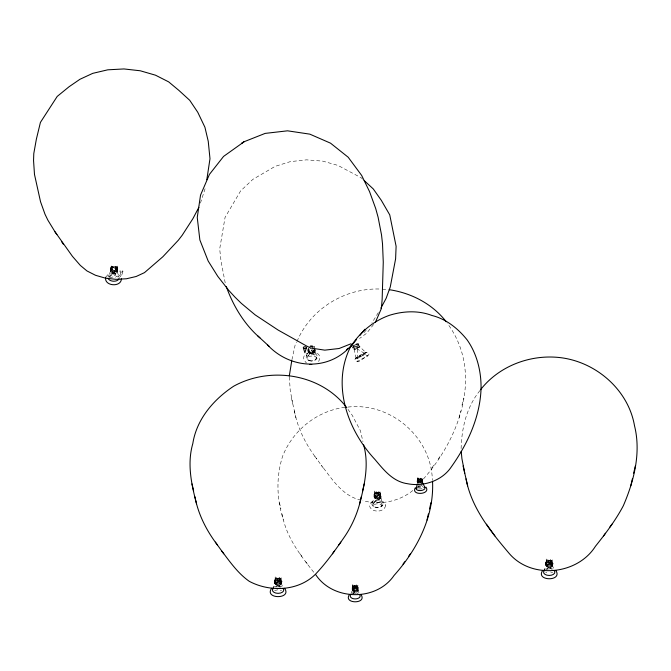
<?xml version="1.0" encoding="UTF-8"?>
<svg xmlns="http://www.w3.org/2000/svg" width="671" height="671" viewBox="0 0 671 671"><rect width="100%" height="100%" fill="white"/><g stroke="black" fill="none" stroke-linecap="round" stroke-linejoin="round"><path stroke-width="0.5" stroke-dasharray="3.35 2.52" d="M117.341 268.366L117.417 266.077C116.972 269.256 109.935 268.14 111.612 264.928M274.917 580.189L275.412 576.884M352.418 587.343L352.854 584.441M374.351 494.267L374.854 490.971M546.026 562.29L546.521 558.985M422.931 482.181C422.436 479.966 418.939 480.352 417.563 481.552M117.157 271.411C117.056 259.752 101.782 275.957 117.148 271.235M110.992 268.174L111.227 265.901M307.88 350.212L308.375 348.828M315.135 350.103C314.691 354.414 306.454 353.391 307.972 348.811M291.919 359.723L295.156 344.944L296.548 342.311M419.484 483.288C458.62 441.837 484.89 374.301 447.431 323.422M314.372 347.058L314.473 346.479L314.632 348.534M315.118 349.549C314.682 352.829 309.264 353.206 307.972 350.329M420.902 478.121A1.225 0.604 -5 0 1 419.065 478.758A1.225 0.604 -5 0 1 419.073 477.71A1.225 0.604 -5 0 1 420.902 478.121L420.054 482.483L418.494 478.431M461.975 405.217L463.636 397.987M459.098 417.84L460.7 410.853M117.651 269.306C107.519 276.72 110.321 259.929 117.735 269.415M205.074 188.736L199.664 205.511M417.337 480.235L417.563 477.584M422.26 481.124C422.545 473.458 410.367 484.873 422.302 481.073M122.885 271.436L121.392 276.309L119.891 271.436M279.597 578.184L278.096 583.057L276.603 578.184M379.031 492.262L377.538 497.136L376.037 492.262M356.536 585.573A1.367 0.788 0 0 1 354.254 585.926A1.367 0.788 0 0 1 354.867 584.609A1.367 0.788 0 0 1 356.536 585.573L355.219 589.868L353.902 585.573M550.706 560.285L549.213 565.158L547.712 560.285M312.611 347.754L311.537 351.025L310.212 347.788M272.627 589.23L275.026 582.998M372.061 503.309L374.46 497.077M350.757 594.389L352.51 589.817M422.327 481.761C422.638 473.978 410.392 485.544 422.369 481.703M422.369 482.374C424.147 479.79 418.754 479.312 417.538 480.922M543.736 571.331L546.135 565.099M306.278 356.058L308.475 350.841M381.967 505.573L381.992 506.026L381.824 505.246C379.216 503.3 375.861 503.3 373.244 505.246L373.084 506.026L373.11 505.573M110.866 270.774L108.031 276.561A5.662 3.573 3.9 0 1 114.154 274.12A5.662 3.573 3.9 0 1 119.178 277.811M297.018 341.438C310.732 308.425 346.01 287.263 381.413 289.084M316.192 358.431C317.987 355.043 304.491 355.177 307.796 359.346M352.3 347.066C358.297 345.791 362.147 340.306 352.921 346.135M358.8 344.911C357.333 341.757 345.548 353.315 358.817 344.877C360.327 347.897 344.886 351.545 358.817 344.877M359.723 346.572C359.991 343.921 354.85 348.392 353.55 348.895C354.246 351.386 358.524 346.144 359.891 346.815L365.972 352.678L358.826 356.72M356.427 358.046L355.672 358.331L358.129 356.913M417.639 487.867L419.14 485.242M314.942 349.583C313.718 352.476 308.215 352.275 307.838 348.945M318.566 361.535C326.005 347.159 294.376 351.05 306.479 363.011M378.285 312.627L371.843 323.112M105.75 277.056L108.14 274.481L113.357 273.256M479.908 390.623C466.63 406.878 461.64 428.048 461.12 448.622M438.129 459.157L440.285 456.171M431.864 467.897L433.793 465.213M275.831 587.242L278.096 584.265C291.742 578.922 264.475 578.805 278.096 584.315L280.369 587.242M373.562 503.56L377.538 498.343L381.505 503.56M352.887 593.986L355.219 590.925L357.551 593.986M546.94 569.343L549.213 566.366C562.801 560.956 535.626 560.83 549.213 566.416L551.478 569.343M373.613 324.462L366.651 333.244L359.564 338.469M417.58 480.872L417.228 482.239L418.645 483.12M417.605 481.493L417.295 482.986M366.173 330.207L362.474 334.301M307.804 356.058L311.57 352.057L315.747 355.94M109.465 276.771L113.902 272.132L117.391 277.006M308.97 348.845C304.139 353.919 317.157 355.655 315.009 349.432M365.938 352.736L366.307 352.443L361.568 355.295M412.808 490.535C399.228 501.564 379.744 505.548 362.91 500.6M353.005 345.984L353.533 345.674M354.171 345.313L357.937 343.292M359.086 356.267C365.536 349.524 375.357 352.954 363.355 358.398C356.527 365.418 350.01 358.784 360.528 355.563M361.82 354.842L365.972 352.678M360.277 356.007L357.635 357.358M356.67 357.861L357.928 357.274M355.999 358.188L357.039 357.735M109.792 277.719L113.265 276.905L115.748 277.391M272.829 587.368L276.267 586.253L281.82 586.689M274.59 590.572L278.096 589.734L281.602 590.572M543.946 569.478L549.213 568.211L554.472 569.478M545.708 572.673L546.731 572.22M359.74 346.538L354.204 349.625L356.116 358.171M309.717 346.53L312.367 346.236L314.54 347.41M421.329 482.952L420.675 483.128A2.516 1.241 -5 0 0 421.245 482.927M417.823 486.249L422.051 485.712M418.687 489L422.898 488.74M344.995 407.297C317.224 410.795 293.118 430.019 282.726 455.936C275.907 476.947 276.637 499.174 283.439 520.084C288.572 540.398 301.866 557.106 314.548 573.277M351.94 593.063L355.219 592.552L358.49 593.063M348.056 407.062C390.732 402.172 431.327 437.039 432.384 480.251M114.045 273.265C120.763 273.558 116.008 265.339 111.47 268.819C107.1 274.707 120.268 272.309 121.082 277.509M382.378 289.159L388.19 289.595M311.487 346.773L313.282 347.1M550.488 571.935L552.711 572.673M360.998 500.113C342.462 496.196 332.137 479.077 321.275 465.213M374.443 497.328C389.717 501.64 374.116 486.542 374.351 497.555M362.659 179.149L361.141 177.756L337.949 165.41L322.818 161.141L306.563 159.849L290.291 161.636L275.127 166.366L252.808 179.4L240.595 190.967L225.053 217.421L219.685 248.975L221.078 261.497L225.355 283.64M420.801 484.294L422.789 486.701M294.368 410.853C297.664 428.584 306.068 444.907 316.947 459.157M299.996 553.81L301.9 556.444M305.708 561.778L307.41 564.135M347.989 409.335L352.116 415.081L360.478 430.857L362.936 441.644M314.783 456.171L323.212 467.897M314.624 350.748L317.224 355.89M552.283 565.099L553.994 569.553M380.608 497.077L383.007 503.309M357.92 589.817L358.977 592.56M281.174 582.998L282.885 587.452M117.006 270.958L118.952 276.88M417.228 478.213C418.528 481.593 423.46 475.94 422.353 479.924A2.516 1.241 -5 0 1 418.578 481.233A2.516 1.241 -5 0 1 418.603 479.077A2.516 1.241 -5 0 1 422.353 479.924M289.327 376.926L290.249 390.698L293.093 405.217M279.446 502.613L280.906 508.979M282.03 513.936L283.439 520.084M546.11 559.882C546.84 562.34 551.587 562.34 552.308 559.882L552.392 562.29A3.179 1.837 0 0 1 547.62 563.883A3.179 1.837 0 0 1 547.62 560.696A3.179 1.837 0 0 1 552.392 562.29M374.435 491.86L375.986 493.411A3.179 1.837 0 0 1 380.717 494.988A3.179 1.837 0 0 1 375.945 496.574A3.179 1.837 0 0 1 375.945 493.395L379.09 493.411L380.633 491.86L380.717 494.267M352.493 585.221L353.852 586.588A2.801 1.619 0 0 1 358.02 587.972A2.801 1.619 0 0 1 353.818 589.373A2.801 1.619 0 0 1 353.818 586.571L356.578 586.588L357.945 585.221L358.02 587.343A2.801 1.619 0 0 1 353.818 588.744A2.801 1.619 0 0 1 353.818 585.942A2.801 1.619 0 0 1 358.02 587.343M291.432 397.987L295.97 417.84M275.001 577.781C275.722 580.23 280.47 580.23 281.199 577.781L281.275 580.189A3.179 1.837 0 0 1 276.502 581.782A3.179 1.837 0 0 1 276.502 578.595A3.179 1.837 0 0 1 281.275 580.189M417.555 482.776L417.58 482.986A2.516 1.241 -5 0 1 419.769 481.619A2.516 1.241 -5 0 1 422.512 482.365M552.392 565.317A3.179 1.837 0 0 1 547.62 566.911A3.179 1.837 0 0 1 547.62 563.732A3.179 1.837 0 0 1 552.392 565.317L552.392 565.578M380.717 497.303A3.179 1.837 0 0 1 375.945 498.888A3.179 1.837 0 0 1 375.945 495.71A3.179 1.837 0 0 1 380.717 497.303L380.717 497.555A3.179 1.837 0 0 1 375.945 499.149A3.179 1.837 0 0 1 375.945 495.961A3.179 1.837 0 0 1 380.717 497.555M358.02 590.01A2.801 1.619 0 0 1 353.818 591.411A2.801 1.619 0 0 1 353.818 588.61A2.801 1.619 0 0 1 358.02 590.01L358.02 590.237A2.801 1.619 0 0 1 353.818 591.637A2.801 1.619 0 0 1 353.818 588.836A2.801 1.619 0 0 1 358.02 590.237M281.275 583.216A3.179 1.837 0 0 1 276.502 584.81A3.179 1.837 0 0 1 276.502 581.631A3.179 1.837 0 0 1 281.275 583.216L281.275 583.476M418.738 483.086A2.516 1.241 -5 0 1 417.84 481.442A2.516 1.241 -5 0 1 421.271 480.772A2.516 1.241 -5 0 1 422.168 482.415M417.505 488.287A3.623 1.787 -5 0 1 423.762 487.892M417.639 483.095A2.516 1.241 -5 0 1 419.434 481.459A2.516 1.241 -5 0 1 422.487 482.147M417.429 487.003A4.471 2.206 -5 0 1 422.822 486.316M352.728 593.55A4.982 2.877 0 0 1 356.511 593.265M314.204 349.683A3.179 2.281 -2 0 1 310.614 350.799A3.179 2.281 -2 0 1 308.266 348.635M310.631 346.395A3.179 2.281 -2 0 1 314.213 347.402M314.296 349.985A3.179 2.281 -2 0 1 313.357 353.013A3.179 2.281 -2 0 1 309.096 352.669A3.179 2.281 -2 0 1 309.297 349.591M313.802 349.742A3.179 2.281 -2 0 1 313.793 352.963A3.179 2.281 -2 0 1 309.297 353.03A3.179 2.281 -2 0 1 309.306 349.809M314.674 349.792A3.179 2.281 -2 0 1 310.665 352.057A3.179 2.281 -2 0 1 308.744 348.744M314.59 349.826A3.179 2.281 -2 0 1 310.681 352.686A3.179 2.281 -2 0 1 309.272 348.886M314.54 349.734A3.179 2.281 -2 0 1 310.639 351.411A3.179 2.281 -2 0 1 308.4 348.652M311.478 346.915A3.179 2.281 -2 0 1 313.072 347.192M309.885 346.404A1.552 1.107 -2 0 1 311.981 345.632A1.552 1.107 -2 0 1 312.72 347.209M546.379 569.343A5.662 3.271 0 0 1 552.04 569.343M109.029 277.459A4.588 2.894 3.9 0 1 113.382 275.437A4.588 2.894 3.9 0 1 117.87 277.719M276.628 586.915A5.662 3.271 0 0 1 280.931 587.242M357.593 349.197L357.492 358.431L358.322 360.059L357.366 361.526L367.893 355.655L366.408 355.546L365.469 353.978L357.593 349.197M385.565 505.531C384.491 512.938 370.577 512.938 369.511 505.531C370.728 498.293 384.34 498.293 385.565 505.531M274.489 580.457C282.474 589.692 284.781 571.801 274.489 580.457M274.464 581.187C282.474 590.547 284.856 572.438 274.464 581.187M274.431 582.705C282.474 592.225 284.957 573.831 274.431 582.705M352.049 587.578C359.463 595.865 360.394 579.71 352.049 587.578M352.04 588.878C359.43 597.224 360.361 581.011 352.04 588.878M352.023 588.224C359.497 596.628 360.394 580.298 352.023 588.224M351.99 589.557C359.471 598.104 360.537 581.497 351.99 589.557M373.906 495.265C382.478 504.609 383.644 486.458 373.906 495.265M373.932 494.535C382.319 503.736 383.72 485.913 373.932 494.535M373.864 496.783C382.487 506.286 383.737 487.851 373.864 496.783M545.573 563.288C553.525 572.64 556.033 554.565 545.573 563.288M545.607 562.558C553.583 571.793 555.898 553.902 545.607 562.558M545.54 564.806C553.952 574.393 555.689 555.798 545.54 564.806M110.631 267.914C109.23 271.864 116.2 273.256 117.626 270.01C118.876 266.11 112.233 264.751 110.656 267.83M354.372 349.868L359.891 346.815L354.372 349.868M357.517 358.381L365.469 353.978L357.517 358.381M277.324 578.721A1.552 0.897 0 0 0 279.648 577.949A1.552 0.897 0 0 0 277.324 577.177A1.552 0.897 0 0 0 277.324 578.721M418.629 481.828A2.516 1.241 -5 0 0 422.403 480.52A2.516 1.241 -5 0 0 418.654 479.681A2.516 1.241 -5 0 0 418.629 481.828M418.679 482.474A2.516 1.241 -5 0 0 422.453 481.157A2.516 1.241 -5 0 0 418.712 480.319A2.516 1.241 -5 0 0 418.679 482.474M353.818 590.044A2.801 1.619 0 0 0 358.02 588.643A2.801 1.619 0 0 0 353.818 587.242A2.801 1.619 0 0 0 353.818 590.044M353.818 590.69A2.801 1.619 0 0 0 358.02 589.289A2.801 1.619 0 0 0 353.818 587.888A2.801 1.619 0 0 0 353.818 590.69M309.465 360.528A4.588 3.288 -2 0 0 316.351 357.576A4.588 3.288 -2 0 0 309.49 354.833A4.588 3.288 -2 0 0 309.465 360.528M308.903 360.579A5.662 4.06 -2 0 0 317.408 356.938A5.662 4.06 -2 0 0 308.928 353.55A5.662 4.06 -2 0 0 308.903 360.579M374.703 506.991A5.662 3.271 0 0 0 383.2 504.156A5.662 3.271 0 0 0 374.703 501.329A5.662 3.271 0 0 0 374.703 506.991M375.24 507.175A4.588 2.65 0 0 0 382.118 504.886A4.588 2.65 0 0 0 375.24 502.596A4.588 2.65 0 0 0 375.24 507.175M375.945 498.067A3.179 1.837 0 0 0 380.717 496.481A3.179 1.837 0 0 0 375.945 494.888A3.179 1.837 0 0 0 375.945 498.067M376.758 492.808A1.552 0.897 0 0 0 379.09 492.028A1.552 0.897 0 0 0 376.758 491.256A1.552 0.897 0 0 0 376.758 492.808M375.945 497.337A3.179 1.837 0 0 0 380.717 495.752A3.179 1.837 0 0 0 375.945 494.158A3.179 1.837 0 0 0 375.945 497.337M375.282 495.567A3.179 1.837 0 0 0 380.608 494.745A3.179 1.837 0 0 0 376.716 492.497A3.179 1.837 0 0 0 375.282 495.567M548.433 560.822A1.552 0.897 0 0 0 550.757 560.05A1.552 0.897 0 0 0 548.433 559.279A1.552 0.897 0 0 0 548.433 560.822M546.957 565.066A3.179 1.837 0 0 0 552.283 564.244A3.179 1.837 0 0 0 548.383 561.996A3.179 1.837 0 0 0 546.957 565.066M547.62 564.596A3.179 1.837 0 0 0 552.392 563.003A3.179 1.837 0 0 0 547.62 561.417A3.179 1.837 0 0 0 547.62 564.596M546.957 566.878A3.179 1.837 0 0 0 552.283 566.056A3.179 1.837 0 0 0 548.383 563.799A3.179 1.837 0 0 0 546.957 566.878M547.62 566.089A3.179 1.837 0 0 0 552.392 564.496A3.179 1.837 0 0 0 547.62 562.91A3.179 1.837 0 0 0 547.62 566.089M120.621 271.973A1.552 0.897 0 0 0 122.944 271.201A1.552 0.897 0 0 0 120.621 270.43A1.552 0.897 0 0 0 120.621 271.973M111.965 269.625A3.179 2.005 3.9 0 0 117.249 268.878A3.179 2.005 3.9 0 0 113.282 266.303A3.179 2.005 3.9 0 0 111.965 269.625M111.747 272.745A3.179 2.005 3.9 0 0 117.031 271.998A3.179 2.005 3.9 0 0 113.072 269.415A3.179 2.005 3.9 0 0 111.747 272.745M111.763 272.501A3.179 2.005 3.9 0 0 117.048 271.755A3.179 2.005 3.9 0 0 113.089 269.18A3.179 2.005 3.9 0 0 111.763 272.501M111.814 271.721A3.179 2.005 3.9 0 0 117.106 270.975A3.179 2.005 3.9 0 0 113.139 268.4A3.179 2.005 3.9 0 0 111.814 271.721M111.914 270.304A3.179 2.005 3.9 0 0 117.207 269.557A3.179 2.005 3.9 0 0 113.24 266.983A3.179 2.005 3.9 0 0 111.914 270.304M111.864 271.025A3.179 2.005 3.9 0 0 117.157 270.287A3.179 2.005 3.9 0 0 113.189 267.704A3.179 2.005 3.9 0 0 111.864 271.025M275.848 584.777A3.179 1.837 0 0 0 281.174 583.946A3.179 1.837 0 0 0 277.274 581.698A3.179 1.837 0 0 0 275.848 584.777M275.848 583.695A3.179 1.837 0 0 0 281.174 582.873A3.179 1.837 0 0 0 277.274 580.625A3.179 1.837 0 0 0 275.848 583.695M276.502 583.258A3.179 1.837 0 0 0 281.275 581.665A3.179 1.837 0 0 0 276.502 580.08A3.179 1.837 0 0 0 276.502 583.258M276.502 582.495A3.179 1.837 0 0 0 281.275 580.901A3.179 1.837 0 0 0 276.502 579.316A3.179 1.837 0 0 0 276.502 582.495"/><path stroke-width="1.01" d="M289.293 376.003L291.759 360.738M221.833 551.134C230.044 561.954 238.037 573.462 249.293 581.329C270.052 592.401 298.545 591.226 315.63 574.074C326.66 562.399 335.953 549.239 345.037 536.037C351.638 526.156 356.586 515.219 359.664 503.753C364.613 484.529 369.235 464.29 363.548 444.621M315.739 574.695C333.026 600.864 376.28 601.451 394.028 575.492C417.119 549.666 434.238 516.729 432.543 481.258M466.043 478.876C471.495 508.031 490.769 531.717 509.457 553.76C531.784 579.559 577.387 574.837 595.429 546.303C605.628 533.487 615.626 520.335 623.292 505.825C634.053 480.939 641.233 452.615 634.498 425.708C628.341 389.994 596.343 362.155 560.83 357.693C530.912 353.952 499.123 365.762 480.495 389.801M105.649 277.408C103.963 286.207 121.283 287.616 121.392 278.817M206.811 179.727L209.989 158.725L208.236 141.271L204.915 127.23L197.727 112.216L189.734 100.306L178.905 90.409L168.689 81.887L155.504 75.194L140.247 70.774L123.967 68.945L107.771 69.818L92.757 73.349L79.95 79.279L69.079 86.735L57.22 96.414L40.419 122.399L36.36 139.199L33.793 153.55L33.55 160.528L34.489 174.452L40.537 201.753L45.016 214.25L47.909 220.214L54.955 231.73L72.46 256.372L80.344 265.422L86.97 270.95L95.517 275.286L105.397 278.146L115.949 279.337L126.45 278.767L136.179 276.486L144.475 272.636L162.868 256.741L178.31 240.26L182.16 235.311L192.946 218.595L198.884 207.305M362.541 491.138L364.194 483.908M359.664 503.753L361.266 496.775M426.999 520.084L428.408 513.936M429.524 508.979L430.983 502.613M630.774 485.863L632.376 478.876M633.65 473.24L635.311 466.01M416.104 488.647L417.328 483.934M306.379 347.897L304.877 352.77L303.384 347.897M350.438 347.05C331.407 384.785 347.578 430.069 374.804 459.3C383.745 469.851 392.803 481.686 407.574 483.724C423.653 486.961 442.248 480.704 451.398 466.773C467.645 443.875 479.933 417.337 481.048 388.895C481.367 371.692 477.064 353.885 467.05 339.786C458.008 328.513 446.198 318.985 431.923 315.479C418.318 310.237 403.019 311.017 389.272 315.353C372.975 321.199 359.715 332.481 350.438 347.05L356.569 339.459M375.508 322.063L381.388 308.501L382.151 299.249L383.267 262.143L382.52 243.867L381.522 234.909L378.1 217.228L375.701 208.538L369.545 191.612L361.652 175.425L348.199 157.24L330.526 143.166L309.834 134.15L287.54 130.82L265.154 133.395L244.21 141.69L223.577 156.41L209.453 174.376L200.528 195.127L197.249 217.505L199.866 239.983L208.178 261.027L217.731 276.293L228.836 290.459L234.934 297.085L241.367 303.384L255.181 314.9L278.138 330.073L306.421 345.917L310.547 348.014L324.798 350.145L339.107 348.501L351.042 343.762L351.948 345.506M380.851 308.165L386.144 298.31L390.262 286.995L395.605 258.847L396.108 246.291L389.759 214.913L381.296 200.302L373.277 188.945L364.177 180.549M338.687 545.078L340.851 542.084M332.422 553.81L334.359 551.134M408.538 556.444L410.442 553.81M403.028 564.135L404.73 561.778M603.539 535.911L605.468 533.235M609.805 527.18L611.96 524.194M359.832 335.492L364.865 329.268M415.349 487.725C410.283 495.953 431.344 494.753 425.917 487.062M267.368 344.726C290.065 369.444 329.461 371.575 351.679 344.911M346.504 349.809L348.132 348.266M271.646 588.266C263.686 599.388 292.506 599.388 284.546 588.266M349.541 594.447C342.537 604.244 367.893 604.244 360.889 594.447M542.764 570.367C534.896 581.203 562.944 581.816 555.923 570.576M242.717 142.478C239.329 144.475 246.458 140.524 243.003 142.411M309.851 364.361L311.797 364.512M389.155 289.671C411.415 293.001 432.342 303.854 446.249 321.778M226.27 286.559C233.231 305.892 244.219 324.311 259.903 337.84M257.798 335.894L269.113 346.328M486.458 524.194L494.888 535.911M194.934 496.775C198.222 514.506 206.634 530.828 217.505 545.078M346.815 407.7C320.897 373.713 270.405 365.938 233.659 386.219C213.646 399.43 196.536 419.283 192.812 443.606C186.974 463.594 191.394 484.194 196.528 503.753M215.349 542.084L223.77 553.81M61.732 241.828L63.426 244.328M54.955 231.73L56.884 234.582M422.906 483.221L424.886 487.532M461.203 451.382L461.925 458.712L464.768 473.24M191.998 483.908L193.651 491.138M463.107 466.01L467.645 485.863M424.441 487.029A4.471 2.206 -5 0 1 420.532 490.585A4.471 2.206 -5 0 1 416.716 487.507M422.244 483.321A2.516 1.241 -5 0 1 421.841 483.598M359.53 594.607A4.982 2.877 0 0 1 355.865 598.901A4.982 2.877 0 0 1 350.405 595.303M554.112 570.543A5.662 3.271 0 0 1 549.213 575.45A5.662 3.271 0 0 1 544.307 570.543M119.01 278.733A5.662 3.573 3.9 0 1 113.625 281.224A5.662 3.573 3.9 0 1 108.081 278.415M283.003 588.442A5.662 3.271 0 0 1 278.096 593.349A5.662 3.271 0 0 1 273.189 588.442M304.106 348.442A1.552 0.897 0 0 0 306.429 347.67A1.552 0.897 0 0 0 304.106 346.89A1.552 0.897 0 0 0 304.106 348.442"/></g></svg>
